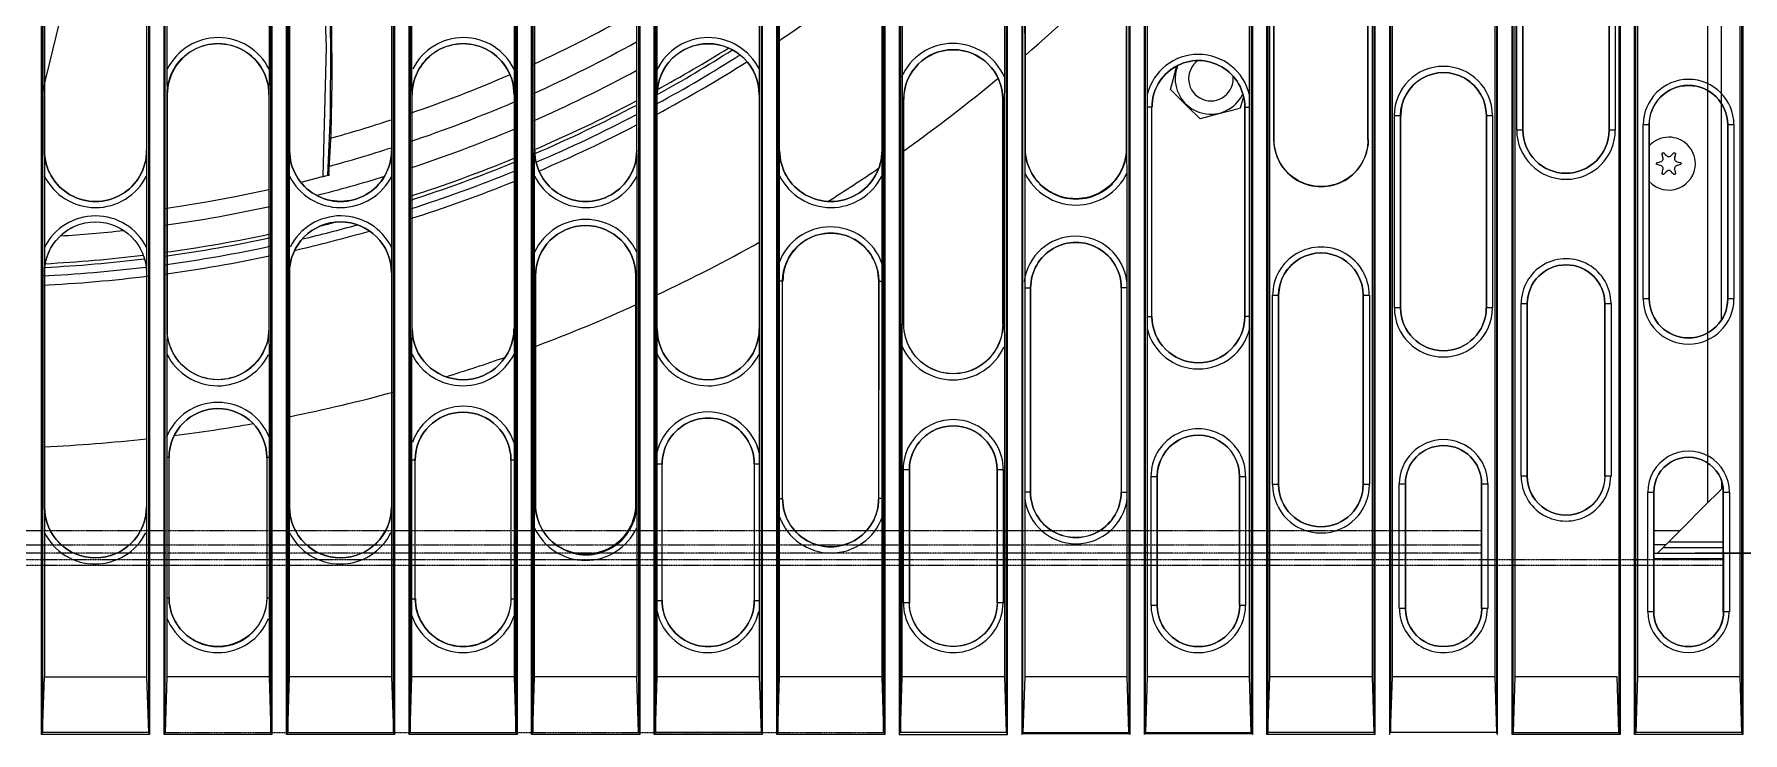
# Model space of a CAD drawing. Header units: millimetres. Extents: x -9498 to 115159, y -2045 to 31741.
# Drawn here: x 45581 to 46194, y 2441 to 2692 of the extents above; entities that cross this region are included whole.
import ezdxf

# ---------------------------------------------------------------- set-up
doc = ezdxf.new("R2010")
doc.units = ezdxf.units.MM
doc.linetypes.add('PDF_IMPORT', pattern=[1, 0.8, -0.2])
doc.layers.add('PDF5_Geometry', color=7, linetype='Continuous')

# ---------------------------------------------------------------- blocks, each defined once
blk = doc.blocks.new('pohlad vonkajšia')
at = {"layer": 'PDF5_Geometry', "lineweight": 13}
for points in [[(16368.46, 2749.99), (16368.46, 2113.05), (16349.08, 2113.05), (16349.08, 2749.99)], [(16349.08, 2113.05), (16349.18, 2113.15), (16349.18, 2749.99)], [(16349.28, 2749.99), (16349.28, 2113.41), (16349.6, 2123.41)], [(16368.25, 2749.99), (16368.25, 2113.41)], [(16368.35, 2749.99), (16368.35, 2113.15), (16368.46, 2113.05)], [(16390.42, 2749.99), (16390.42, 2113.05), (16371.06, 2113.05), (16371.06, 2749.99)], [(16371.06, 2113.05), (16371.16, 2113.15), (16371.16, 2749.99)], [(16371.58, 2245.2), (16371.58, 2232.37), (16371.58, 2231.92), (16371.58, 2229.86), (16371.6, 2228.83), (16371.6, 2227.81), (16371.6, 2185.82), (16371.6, 2185.72), (16371.6, 2185.2), (16371.58, 2183.07), (16371.58, 2181.28), (16371.58, 2166.39), (16371.58, 2165.64), (16371.58, 2162.73), (16371.58, 2137.58), (16371.58, 2135.37), (16371.58, 2133.94), (16371.58, 2123.41), (16371.27, 2113.41), (16371.27, 2749.99)], [(16389.92, 2245.2), (16389.92, 2232.37), (16389.92, 2230.55), (16389.89, 2228.45), (16389.89, 2227.93), (16389.89, 2227.81), (16389.89, 2185.82), (16389.89, 2184.8), (16389.92, 2181.4), (16389.92, 2181.28), (16389.92, 2166.39), (16389.92, 2164.95), (16389.92, 2162.73), (16389.92, 2137.58), (16389.92, 2134.66), (16389.92, 2133.94), (16389.92, 2123.41), (16390.21, 2113.41), (16390.13, 2750.09)], [(16390.32, 2749.99), (16390.32, 2113.15), (16390.42, 2113.05)], [(16412.4, 2749.99), (16412.4, 2113.05), (16393.04, 2113.05), (16393.04, 2749.99)], [(16393.04, 2113.05), (16393.14, 2113.15), (16393.14, 2749.99)], [(16393.25, 2749.99), (16393.25, 2113.41), (16393.54, 2123.41), (16393.54, 2149.3), (16393.54, 2151.12), (16393.58, 2153.21), (16393.58, 2153.73), (16393.58, 2153.86), (16393.58, 2195.84), (16393.58, 2196.85), (16393.54, 2197.89), (16393.54, 2199.95), (16393.54, 2200.4), (16393.54, 2213.25), (16393.54, 2215.03), (16393.58, 2217.17), (16393.58, 2217.69), (16393.58, 2217.82), (16393.58, 2259.78)], [(16411.87, 2259.78), (16411.87, 2217.82), (16411.87, 2216.79), (16411.88, 2213.39), (16411.88, 2213.25), (16411.88, 2200.4), (16411.88, 2198.6), (16411.87, 2196.48), (16411.87, 2195.96), (16411.87, 2195.84), (16411.87, 2153.86), (16411.87, 2152.81), (16411.88, 2149.43), (16411.88, 2149.3), (16411.88, 2123.41), (16412.2, 2113.41), (16412.2, 2749.99)], [(16412.3, 2749.99), (16412.3, 2113.15), (16412.4, 2113.05)], [(16434.39, 2749.99), (16434.39, 2113.05), (16415.02, 2113.05), (16415.02, 2749.99)], [(16415.02, 2113.05), (16415.09, 2113.15), (16415.09, 2749.99)], [(16415.2, 2749.99), (16415.2, 2113.41), (16434.18, 2113.41), (16434.18, 2749.99)], [(16434.28, 2749.99), (16434.28, 2113.15), (16434.39, 2113.05)], [(16456.37, 2749.99), (16456.37, 2113.05), (16436.97, 2113.05), (16436.97, 2749.99)], [(16437.07, 2113.15), (16437.18, 2749.99), (16437.18, 2113.41), (16437.51, 2123.41), (16437.51, 2150.13), (16437.51, 2150.2), (16437.51, 2152.19), (16437.51, 2154.38), (16437.51, 2195.32), (16437.51, 2199.03), (16437.51, 2199.57), (16437.51, 2213.25), (16437.51, 2215.03), (16437.51, 2217.17), (16437.54, 2217.69), (16437.54, 2217.82), (16437.54, 2259.78)], [(16455.83, 2259.78), (16455.83, 2217.82), (16455.85, 2216.79), (16455.85, 2213.39), (16455.85, 2213.25), (16455.85, 2199.57), (16455.85, 2199.52), (16455.85, 2197.51), (16455.85, 2195.32), (16455.85, 2154.38), (16455.85, 2150.65), (16455.85, 2150.13), (16455.85, 2123.41), (16437.51, 2123.41)], [(16456.16, 2749.99), (16456.16, 2113.41), (16455.85, 2123.41)], [(16456.26, 2749.99), (16456.26, 2113.15), (16456.37, 2113.05)], [(16478.35, 2749.99), (16478.35, 2113.05), (16458.97, 2113.05), (16458.97, 2749.99)], [(16458.97, 2113.05), (16459.07, 2113.15), (16459.07, 2749.99)], [(16459.18, 2749.99), (16459.18, 2113.41), (16459.49, 2123.41), (16459.49, 2135.17), (16459.49, 2137.09), (16459.49, 2161.52), (16459.49, 2161.95), (16459.49, 2163.44), (16459.49, 2181.28), (16459.49, 2183.07), (16459.49, 2185.2), (16459.49, 2185.72), (16459.49, 2185.82), (16459.49, 2227.81), (16459.49, 2228.83), (16459.49, 2229.86), (16459.49, 2231.92), (16459.49, 2232.37), (16459.49, 2245.2)], [(16478.14, 2749.99), (16478.14, 2113.41), (16459.18, 2113.41)], [(16478.25, 2749.99), (16478.25, 2113.15), (16478.35, 2113.05)], [(16500.33, 2749.99), (16500.33, 2113.05), (16480.95, 2113.05), (16480.95, 2749.99)], [(16480.95, 2113.05), (16481.06, 2113.15), (16481.06, 2749.99)], [(16481.16, 2749.99), (16481.16, 2113.41), (16481.47, 2123.41), (16481.47, 2152.1), (16481.47, 2153.13), (16481.47, 2155.35), (16481.47, 2194.37), (16481.47, 2196.8), (16481.47, 2197.59), (16481.47, 2213.25), (16481.47, 2215.03), (16481.47, 2217.17), (16481.47, 2217.69), (16481.47, 2217.82), (16481.47, 2259.78)], [(16499.78, 2259.78), (16499.78, 2217.82), (16499.78, 2216.79), (16499.81, 2213.39), (16499.81, 2213.25), (16499.81, 2197.59), (16499.81, 2196.55), (16499.81, 2194.37), (16499.81, 2155.35), (16499.81, 2152.9), (16499.81, 2152.1), (16499.81, 2123.41), (16500.12, 2113.41), (16500.02, 2750.09)], [(16500.23, 2749.99), (16500.23, 2113.15), (16500.33, 2113.05)], [(16502.93, 2749.99), (16502.93, 2113.05), (16522.32, 2113.05)], [(16502.93, 2113.05), (16503.04, 2113.15), (16503.04, 2749.99)], [(16632.21, 2749.99), (16632.21, 2113.05), (16612.83, 2113.05)], [(16632, 2749.99), (16632, 2113.41), (16631.69, 2123.41), (16613.35, 2123.41)], [(16632.21, 2113.05), (16632.1, 2113.15), (16632.1, 2749.99)], [(16654.19, 2749.99), (16654.19, 2113.05), (16634.81, 2113.05), (16634.81, 2749.99)], [(16634.81, 2113.05), (16634.9, 2113.15), (16634.9, 2749.99)], [(16635.33, 2544.9), (16635.33, 2508.17), (16635.33, 2506.89), (16635.33, 2484.12), (16635.33, 2482.72), (16635.33, 2481.59), (16635.33, 2443.61), (16635.33, 2441.41), (16635.33, 2441.1), (16635.33, 2420.17), (16635.33, 2418.75), (16635.33, 2417.66), (16635.33, 2379.66), (16635.33, 2377.45), (16635.33, 2377.14), (16635.33, 2354.35), (16635.33, 2354), (16635.33, 2353.1), (16635.33, 2316.35), (16635.33, 2315.06), (16635.33, 2123.41), (16635, 2113.41), (16635, 2749.99)], [(16653.98, 2749.99), (16653.98, 2113.41), (16635, 2113.41)], [(16654.09, 2749.99), (16654.09, 2113.15), (16654.19, 2113.05)], [(16367.9, 2259.78), (16367.9, 2217.82), (16367.9, 2216.79), (16367.94, 2213.39), (16367.94, 2213.25), (16367.94, 2200.4), (16367.94, 2198.6), (16367.9, 2196.48), (16367.9, 2195.96), (16367.9, 2195.84), (16367.9, 2153.86), (16367.9, 2152.81), (16367.94, 2149.43), (16367.94, 2149.3), (16367.94, 2123.41), (16368.25, 2113.41), (16349.28, 2113.41)], [(16433.87, 2245.2), (16433.87, 2232.37), (16433.85, 2230.55), (16433.85, 2228.45), (16433.85, 2227.93), (16433.85, 2227.81), (16433.85, 2185.82), (16433.85, 2184.8), (16433.87, 2181.4), (16433.87, 2181.28), (16433.87, 2165.37), (16433.87, 2164.46), (16433.87, 2162.28), (16433.87, 2137.4), (16433.87, 2135.1), (16433.87, 2134.32), (16433.87, 2123.41), (16434.18, 2113.41)], [(16477.83, 2245.2), (16477.83, 2232.37), (16477.83, 2230.55), (16477.81, 2228.45), (16477.81, 2227.93), (16477.81, 2227.81), (16477.81, 2185.82), (16477.81, 2184.8), (16477.83, 2181.4), (16477.83, 2181.28), (16477.83, 2163.44), (16477.83, 2161.52), (16477.83, 2137.09), (16477.83, 2136.69), (16477.83, 2135.17), (16477.83, 2123.41), (16478.14, 2113.41)], [(16653.67, 2441.1), (16653.67, 2420.17), (16653.67, 2419.86), (16653.67, 2417.66), (16653.67, 2379.66), (16653.67, 2378.55), (16653.67, 2377.14), (16653.67, 2354.35), (16653.67, 2353.1), (16653.67, 2316.35), (16653.67, 2315.06), (16653.67, 2123.41), (16653.98, 2113.41)], [(16415.2, 2113.41), (16415.53, 2123.41), (16415.53, 2134.32), (16415.53, 2135.18), (16415.53, 2137.4), (16415.53, 2162.28), (16415.53, 2164.57), (16415.53, 2165.37), (16415.53, 2181.28), (16415.53, 2183.07), (16415.56, 2185.2), (16415.56, 2185.72), (16415.56, 2185.82), (16415.56, 2227.81), (16415.53, 2228.83), (16415.53, 2229.86), (16415.53, 2231.92), (16415.53, 2232.37), (16415.53, 2245.2)], [(16521.8, 2245.2), (16521.8, 2230.95), (16521.8, 2229.18), (16521.76, 2227), (16521.76, 2186.65), (16521.8, 2183.59), (16521.8, 2182.67), (16521.8, 2123.41), (16522.11, 2113.41), (16503.14, 2113.41)], [(16521.8, 2670.49), (16522.11, 2669.91), (16522.11, 2113.41)], [(16522.32, 2669.91), (16524.92, 2669.91), (16524.98, 2669.91), (16524.92, 2113.05), (16524.98, 2113.15), (16524.98, 2669.91), (16525.09, 2669.91)], [(16544.07, 2669.91), (16544.18, 2669.91), (16544.18, 2113.15), (16524.98, 2113.15)], [(16525.44, 2259.4), (16525.44, 2218.21), (16525.44, 2216.39), (16525.44, 2213.79), (16525.44, 2194.28), (16525.44, 2193.17), (16525.44, 2156.52), (16525.44, 2155.4), (16525.44, 2123.41), (16525.09, 2113.41), (16525.09, 2669.91)], [(16544.07, 2669.91), (16544.07, 2113.41), (16543.78, 2123.41), (16543.78, 2155.4), (16543.78, 2155.69), (16543.78, 2156.52), (16543.78, 2193.17), (16543.78, 2194.28), (16543.78, 2213.79), (16543.78, 2214.32), (16543.74, 2216.26), (16543.74, 2218.21), (16543.74, 2259.4)], [(16544.18, 2669.91), (16544.28, 2669.91), (16544.28, 2113.05), (16544.18, 2113.15)], [(16544.28, 2669.91), (16546.86, 2669.91), (16546.97, 2669.91), (16546.86, 2113.05), (16546.97, 2113.15), (16546.97, 2669.91), (16547.07, 2669.91)], [(16566.05, 2669.91), (16566.16, 2669.91), (16566.16, 2113.15), (16546.97, 2113.15)], [(16547.38, 2245.44), (16547.38, 2227.79), (16547.38, 2226.28), (16547.38, 2225.59), (16547.38, 2188.02), (16547.38, 2185.84), (16547.38, 2123.41), (16547.07, 2113.41), (16547.07, 2669.91)], [(16566.05, 2669.91), (16566.05, 2113.41), (16565.72, 2123.41), (16565.72, 2185.84), (16565.72, 2187.35), (16565.72, 2188.02), (16565.72, 2225.59), (16565.72, 2227.79), (16565.72, 2245.44)], [(16566.16, 2669.91), (16566.26, 2669.91), (16566.26, 2113.05), (16566.16, 2113.15)], [(16588.04, 2669.91), (16588.14, 2669.91), (16588.14, 2113.15), (16588.24, 2113.05), (16568.85, 2113.05)], [(16569.05, 2669.91), (16569.05, 2113.41), (16569.37, 2123.41), (16569.37, 2277.57)], [(16587.71, 2277.57), (16587.71, 2123.41), (16588.04, 2113.41), (16569.05, 2113.41)], [(16587.71, 2670.49), (16588.04, 2669.91), (16588.04, 2113.41)], [(16588.14, 2669.91), (16588.24, 2669.91), (16588.24, 2113.05)], [(16588.24, 2669.91), (16590.83, 2669.91), (16590.93, 2669.91), (16590.83, 2113.05), (16590.93, 2113.15), (16590.93, 2669.91), (16591.04, 2669.91)], [(16609.71, 2249.15), (16609.71, 2123.41), (16610.02, 2113.41), (16591.04, 2113.41)], [(16591.04, 2669.91), (16591.04, 2113.41), (16591.36, 2123.41), (16591.36, 2249.15)], [(16609.71, 2670.49), (16610.02, 2669.91), (16610.02, 2113.41)], [(16613.35, 2450.75), (16613.35, 2410.5), (16613.35, 2408.31), (16613.35, 2406.58), (16613.35, 2390.02), (16613.35, 2389.28), (16613.35, 2386.45), (16613.35, 2346.91), (16613.35, 2344.71), (16613.35, 2343.34), (16613.35, 2323.8), (16613.35, 2322.33), (16613.35, 2321.55), (16613.35, 2283.93), (16613.35, 2281.71), (16613.35, 2281.69), (16613.35, 2123.41), (16613.03, 2113.41), (16613.03, 2669.91)], [(16356.84, 2268.55), (16356.7, 2267.15), (16355.84, 2259.81), (16353.51, 2245.87), (16349.18, 2228.17)], [(16398.66, 2267.84), (16399.25, 2259.73), (16400.15, 2236.41), (16399.56, 2213.14), (16399.59, 2213.14), (16399.65, 2213.16), (16399.7, 2213.18), (16399.82, 2213.2), (16400.08, 2213.27), (16400.25, 2213.32), (16400.44, 2213.37), (16400.62, 2213.4), (16400.72, 2213.46), (16400.77, 2213.46), (16400.72, 2213.42), (16400.65, 2213.4), (16400.56, 2213.39), (16400.55, 2213.39)], [(16400.62, 2213.4), (16401.03, 2220.81), (16401.24, 2230.17), (16401.14, 2240.54), (16400.86, 2249.83), (16400.41, 2258.69), (16399.7, 2268.36)], [(16400.44, 2213.37), (16400.93, 2224.15), (16401, 2236.7), (16400.67, 2249.29), (16400.1, 2259.8), (16399.92, 2259.78), (16399.7, 2259.74), (16399.45, 2259.73), (16399.35, 2259.73), (16399.25, 2259.73)], [(16630.25, 2221.45), (16630.25, 2256.12), (16630.25, 2221.45)], [(16564.62, 2227.27), (16564.09, 2225.38), (16562.38, 2224.93), (16560.02, 2224.31), (16556.88, 2223.46), (16554.56, 2225.76), (16552.84, 2227.48), (16551.56, 2228.75), (16552.03, 2230.5), (16552.67, 2232.79)], [(16521.76, 2186.65), (16521.59, 2186.65), (16521.5, 2186.65), (16521.5, 2227), (16521.59, 2227), (16521.76, 2227)], [(16547.38, 2188.02), (16548.01, 2188.02), (16548.23, 2188.02), (16548.23, 2225.59), (16548.01, 2225.59), (16547.38, 2225.59)], [(16565.72, 2188.02), (16565.15, 2188.02), (16564.89, 2188.02), (16564.89, 2225.59), (16565.15, 2225.59), (16565.72, 2225.59)], [(16608.22, 2189.55), (16608.22, 2224.08), (16608.22, 2189.55)], [(16651.5, 2191.2), (16651.5, 2222.44), (16651.5, 2191.2)], [(16395.64, 2212.14), (16399.51, 2213.11), (16399.56, 2213.14)], [(16371.16, 2207.41), (16374.23, 2207.87), (16379, 2208.64), (16383.85, 2209.56), (16389.89, 2210.8)], [(16481.47, 2155.35), (16481.85, 2155.35), (16482.01, 2155.35), (16482.01, 2194.37), (16481.85, 2194.37), (16481.47, 2194.37)], [(16499.81, 2155.35), (16499.4, 2155.35), (16499.28, 2155.35), (16499.28, 2194.37), (16499.4, 2194.37), (16499.81, 2194.37)], [(16525.44, 2193.17), (16526.15, 2193.17), (16526.46, 2193.17), (16526.46, 2156.52), (16526.15, 2156.52), (16525.44, 2156.52)], [(16543.78, 2193.17), (16543.05, 2193.17), (16542.74, 2193.17), (16542.74, 2156.52), (16543.05, 2156.52), (16543.78, 2156.52)], [(16586.13, 2157.88), (16586.13, 2191.82), (16586.13, 2157.88)], [(16371.58, 2137.58), (16371.86, 2137.58), (16371.96, 2137.58), (16371.96, 2162.73), (16371.86, 2162.73), (16371.58, 2162.73)], [(16389.92, 2162.73), (16389.63, 2162.73), (16389.5, 2162.73), (16389.5, 2137.58), (16389.63, 2137.58), (16389.92, 2137.58)], [(16415.53, 2137.4), (16415.94, 2137.4), (16416.13, 2137.4), (16416.13, 2162.28), (16415.94, 2162.28), (16415.53, 2162.28)], [(16433.87, 2162.28), (16433.43, 2162.28), (16433.28, 2162.28), (16433.28, 2137.4), (16433.43, 2137.4), (16433.87, 2137.4)], [(16459.49, 2137.09), (16460.13, 2137.09), (16460.39, 2137.09), (16460.39, 2161.52), (16460.13, 2161.52), (16459.49, 2161.52)], [(16477.83, 2161.52), (16477.19, 2161.52), (16476.93, 2161.52), (16476.93, 2137.09), (16477.19, 2137.09), (16477.83, 2137.09)], [(16520.48, 2136.69), (16520.48, 2160.55), (16520.48, 2136.69)], [(16549.19, 2159.35), (16549.19, 2136.19), (16549.19, 2159.35)], [(16563.94, 2136.19), (16563.94, 2159.35), (16563.94, 2136.19)], [(16607.37, 2135.65), (16607.37, 2158.03), (16607.37, 2135.65)], [(16650.41, 2158.45), (16650.41, 2157.04)], [(16638.24, 2156.54), (16638.24, 2135.06), (16638.24, 2156.54)], [(16650.65, 2157.29), (16650.41, 2157.04), (16649.7, 2156.32), (16647.91, 2154.57), (16642.94, 2149.57), (16641.15, 2147.79), (16640.43, 2147.06), (16638.93, 2145.57)], [(16642.94, 2149.57), (16638.24, 2149.57)], [(16640.43, 2147.06), (16638.24, 2147.06)], [(16638.24, 2145.57), (16650.72, 2145.57)], [(16639.94, 2146.57), (16650.72, 2146.57)], [(16650.72, 2147.54), (16640.93, 2147.54)], [(16650.72, 2144.56), (16638.24, 2144.56)], [(16389.92, 2123.41), (16371.58, 2123.41)], [(16411.88, 2123.41), (16393.54, 2123.41)], [(16433.87, 2123.41), (16415.53, 2123.41)], [(16477.83, 2123.41), (16459.49, 2123.41)], [(16499.81, 2123.41), (16481.47, 2123.41)], [(16521.8, 2123.41), (16503.45, 2123.41)], [(16543.78, 2123.41), (16525.44, 2123.41)], [(16565.72, 2123.41), (16547.38, 2123.41)], [(16587.71, 2123.41), (16569.37, 2123.41)], [(16609.71, 2123.41), (16591.36, 2123.41)], [(16653.67, 2123.41), (16635.33, 2123.41)], [(16393.25, 2113.41), (16412.2, 2113.41)], [(16525.09, 2113.41), (16544.07, 2113.41)], [(16547.07, 2113.41), (16566.05, 2113.41)], [(16613.03, 2113.41), (16632, 2113.41)]]:
    blk.add_lwpolyline(points, dxfattribs=at)
for points in [[(16503.45, 2747.3), (16503.25, 2747.47), (16503.14, 2749.99), (16503.14, 2113.41), (16503.45, 2123.41), (16503.45, 2182.67), (16503.45, 2184.47), (16503.45, 2186.65), (16503.66, 2186.65), (16503.73, 2186.65), (16503.73, 2227, -0.999117), (16521.5, 2227), (16521.5, 2186.65, -1.001901), (16503.73, 2186.65)], [(16349.61, 2259.78), (16349.61, 2217.82), (16349.61, 2217.69), (16349.61, 2217.17), (16349.6, 2215.03), (16349.6, 2213.25), (16349.6, 2200.4), (16349.6, 2199.95), (16349.61, 2197.89), (16349.61, 2196.85), (16349.61, 2195.84, -0.999943), (16367.9, 2195.84)], [(16503.49, 2291.75, -0.998778), (16521.76, 2291.76, 0.998778), (16503.47, 2291.76), (16503.47, 2249.79), (16503.47, 2249.64), (16503.47, 2249.12), (16503.45, 2247.02), (16503.45, 2245.2), (16503.45, 2230.95), (16503.45, 2230.03), (16503.45, 2227), (16503.45, 2186.65)], [(16349.61, 2217.82, 1.001451), (16367.95, 2217.84, -1.001451), (16349.61, 2217.82), (16349.61, 2259.78, -1.000859), (16367.9, 2259.78), (16367.9, 2217.82)], [(16411.87, 2259.78, 1.000859), (16393.59, 2259.76, -1.000859), (16411.87, 2259.78), (16411.87, 2217.82, -1.001451), (16393.58, 2217.82, 1.001451), (16411.87, 2217.81)], [(16437.54, 2217.82, 1.000844), (16455.85, 2217.8, -1.000844), (16437.54, 2217.82), (16437.54, 2259.78, -1.000253), (16455.83, 2259.78), (16455.83, 2217.82)], [(16481.47, 2217.82, 1.000038), (16499.84, 2217.85, -1.000038), (16481.47, 2217.82), (16481.47, 2259.78, -0.999445), (16499.78, 2259.78), (16499.78, 2217.82)], [(16614.77, 2221.45, 0.99887), (16630.22, 2221.42, -0.99887), (16614.77, 2221.45), (16614.77, 2256.12), (16614.77, 2221.45), (16614.46, 2221.45), (16613.66, 2221.45), (16613.66, 2256.12), (16614.46, 2256.12), (16614.77, 2256.12, -1.001694), (16630.25, 2256.12), (16630.58, 2256.12), (16631.32, 2256.12), (16631.32, 2221.45), (16630.58, 2221.45), (16630.25, 2221.45)], [(16543.64, 2218.22, -1.000602), (16525.5, 2218.21), (16525.44, 2259.4), (16525.5, 2259.4), (16525.5, 2218.21), (16525.5, 2218.21, 1.000602), (16543.74, 2218.21), (16543.69, 2218.21), (16543.67, 2218.21), (16543.67, 2259.4), (16543.69, 2259.4), (16543.67, 2259.4), (16543.64, 2218.22)], [(16389.85, 2185.82, -1.00088), (16371.6, 2185.82), (16371.6, 2227.81, -1.002114), (16389.89, 2227.81), (16389.89, 2185.82, -0.999665), (16371.6, 2185.82)], [(16415.56, 2185.82, 0.999665), (16433.82, 2185.8, -0.999665), (16415.56, 2185.82), (16415.56, 2227.81, -1.000899), (16433.85, 2227.81), (16433.85, 2185.82)], [(16459.49, 2185.82, 0.997444), (16477.82, 2185.83, -0.997444), (16459.49, 2185.82), (16459.49, 2227.81, -0.998676), (16477.81, 2227.81), (16477.81, 2185.82)], [(16477.81, 2227.81, 0.998676), (16459.52, 2227.82, 0.015708), (16473.03, 2235.87)], [(16564.89, 2225.59, 1.001157), (16548.26, 2225.62, -1.001157), (16564.89, 2225.59), (16564.9, 2188.05, -0.997858), (16548.23, 2188.02), (16548.23, 2225.59)], [(16552.88, 2233.08, 0.091266), (16552.41, 2230.69, 0.797776), (16564.56, 2227.94)], [(16592.84, 2189.55, 0.999267), (16608.2, 2189.55, -0.999267), (16592.84, 2189.55), (16592.84, 2224.08), (16592.84, 2189.55), (16592.51, 2189.55), (16591.73, 2189.55), (16591.73, 2224.08), (16592.51, 2224.08), (16592.84, 2224.08, -1.000734), (16608.22, 2224.08), (16608.54, 2224.08), (16609.32, 2224.08), (16609.32, 2189.55), (16608.54, 2189.55), (16608.22, 2189.55)], [(16637.44, 2191.2, 0.998395), (16651.52, 2191.21, -0.998395), (16637.44, 2191.2), (16637.44, 2222.44), (16637.44, 2191.2), (16637.13, 2191.2), (16636.35, 2191.2), (16636.35, 2222.44), (16637.13, 2222.44), (16637.44, 2222.44, -0.997179), (16651.5, 2222.44), (16651.83, 2222.44), (16652.61, 2222.44), (16652.61, 2191.2), (16651.83, 2191.2), (16651.5, 2191.2)], [(16521.48, 2186.65, -1.001901), (16503.73, 2186.65), (16503.73, 2227), (16503.66, 2227), (16503.45, 2227)], [(16587.04, 2219.79, -0.999003), (16570.11, 2219.77, 1.001633), (16587.04, 2219.79)], [(16637.44, 2212.24, 0.683251), (16645.7, 2215.45, 0.416044), (16640.93, 2220.18)], [(16349.61, 2195.86, -0.999943), (16367.9, 2195.84), (16367.91, 2153.87, -0.999648), (16349.61, 2153.86), (16349.61, 2195.84), (16349.61, 2153.86), (16349.61, 2153.73), (16349.61, 2153.21), (16349.6, 2151.12), (16349.6, 2149.3), (16349.6, 2123.41), (16367.94, 2123.41)], [(16411.87, 2195.84, 0.999943), (16393.54, 2195.82, -0.999943), (16411.87, 2195.84), (16411.87, 2153.86, -0.999648), (16393.58, 2153.86, 0.999648), (16411.84, 2153.84)], [(16542.74, 2193.17, 1.001055), (16526.49, 2193.17, -1.001055), (16542.74, 2193.17), (16542.73, 2156.52, -1.001393), (16526.46, 2156.52), (16526.46, 2193.17)], [(16570.96, 2157.88, 0.999467), (16586.13, 2157.89, -0.999467), (16570.96, 2157.88), (16570.96, 2191.82), (16570.96, 2157.88), (16570.65, 2157.88), (16569.89, 2157.88), (16569.89, 2191.82), (16570.65, 2191.82), (16570.96, 2191.82, -1.001242), (16586.13, 2191.82), (16586.46, 2191.82), (16587.24, 2191.82), (16587.24, 2157.88), (16586.46, 2157.88), (16586.13, 2157.88)], [(16629.47, 2190.33, 0.998805), (16615.56, 2190.34, -0.998805), (16629.47, 2190.33), (16629.8, 2190.33), (16630.58, 2190.33), (16630.58, 2159.39), (16629.8, 2159.39), (16629.47, 2159.39), (16629.47, 2190.33), (16629.47, 2159.39, -1.00112), (16615.53, 2159.39), (16615.2, 2159.39), (16614.46, 2159.39), (16614.46, 2190.33), (16615.2, 2190.33), (16615.53, 2190.33), (16615.53, 2159.39), (16615.53, 2190.33)], [(16455.64, 2154.37, -1.00048), (16437.66, 2154.38), (16437.51, 2195.32), (16437.61, 2195.32), (16437.66, 2195.32), (16437.66, 2154.38), (16437.61, 2154.38), (16437.66, 2154.38, 1.00048), (16455.85, 2154.38), (16455.74, 2154.38), (16455.69, 2154.38), (16455.69, 2195.32), (16455.74, 2195.32), (16455.69, 2195.32), (16455.64, 2154.37)], [(16389.5, 2162.73, 0.99885), (16371.96, 2162.75, -0.99885), (16389.5, 2162.73), (16389.5, 2137.58, -0.997582), (16371.96, 2137.58), (16371.96, 2162.73)], [(16433.28, 2162.28, 0.999875), (16416.1, 2162.27, -0.999875), (16433.28, 2162.28), (16433.28, 2137.4, -1.00017), (16416.13, 2137.4), (16416.13, 2162.28)], [(16476.93, 2161.52, 1.003151), (16460.4, 2161.51, -1.003151), (16476.93, 2161.52), (16476.93, 2137.09, -1.001808), (16460.39, 2137.09), (16460.39, 2161.52)], [(16520.52, 2136.7, -1.000333), (16504.74, 2136.69), (16504.74, 2160.55), (16504.74, 2136.69), (16504.42, 2136.69), (16503.66, 2136.69), (16503.66, 2160.55), (16504.42, 2160.55), (16504.74, 2160.55, -0.998301), (16520.48, 2160.55), (16520.81, 2160.55), (16521.59, 2160.55), (16521.59, 2136.69), (16520.81, 2136.69), (16520.48, 2136.69, -0.999628), (16504.74, 2136.69)], [(16549.19, 2136.19, 0.998698), (16563.99, 2136.2, -0.998698), (16549.19, 2136.19), (16548.87, 2136.19), (16548.08, 2136.19), (16548.08, 2159.35), (16548.87, 2159.35), (16549.19, 2159.35, -1.001685), (16563.94, 2159.35), (16564.29, 2159.35), (16565.05, 2159.35), (16565.05, 2136.19), (16564.29, 2136.19), (16563.94, 2136.19)], [(16593.69, 2135.65, 1.000585), (16607.38, 2135.66, -1.000585), (16593.69, 2135.65), (16593.69, 2158.03), (16593.69, 2135.65), (16593.38, 2135.65), (16592.58, 2135.65), (16592.58, 2158.03), (16593.38, 2158.03), (16593.69, 2158.03, -0.998564), (16607.37, 2158.03), (16607.7, 2158.03), (16608.48, 2158.03), (16608.48, 2135.65), (16607.7, 2135.65), (16607.37, 2135.65)], [(16650.72, 2156.54, 1.000633), (16638.25, 2156.54, -1.000633), (16650.72, 2156.54), (16651.04, 2156.54), (16651.82, 2156.54), (16651.82, 2135.06), (16651.04, 2135.06), (16650.72, 2135.06), (16650.72, 2156.54), (16650.77, 2135.06, -0.999257), (16638.24, 2135.06), (16637.93, 2135.06), (16637.17, 2135.06), (16637.17, 2156.54), (16637.93, 2156.54), (16638.24, 2156.54)]]:
    blk.add_lwpolyline(points, format="xyb", dxfattribs=at)
at = {"layer": 'PDF5_Geometry', "linetype": 'PDF_IMPORT', "lineweight": 13, "ltscale": 0.121181}
blk.add_lwpolyline([(16647.91, 2729.41), (16647.91, 2154.57)], dxfattribs=at)
at = {"layer": 'PDF5_Geometry', "linetype": 'PDF_IMPORT', "lineweight": 13, "ltscale": 0.113308}
blk.add_lwpolyline([(16650.41, 2187.47), (16650.41, 2726.9)], dxfattribs=at)
at = {"layer": 'PDF5_Geometry', "lineweight": 13}
for points in [[(16522.32, 2113.05), (16522.32, 2669.91), (16522.21, 2669.91), (16522.21, 2113.15)], [(16568.95, 2113.15), (16568.85, 2113.05), (16568.85, 2669.91), (16568.95, 2669.91)], [(16610.23, 2113.05), (16610.23, 2669.91), (16610.12, 2669.91), (16610.12, 2113.15)], [(16612.93, 2113.15), (16612.83, 2113.05), (16612.83, 2669.91), (16612.93, 2669.91)], [(16393.58, 2259.78), (16393.58, 2217.82)], [(16570.11, 2257.84), (16570.11, 2219.77)], [(16586.98, 2219.77), (16586.98, 2257.84)], [(16642.26, 2215.03), (16642.14, 2214.95), (16642.04, 2214.83), (16641.95, 2214.69), (16641.95, 2214.51), (16641.95, 2214.5), (16641.99, 2214.31), (16642.06, 2214.1), (16642.09, 2213.89), (16642.16, 2213.7), (16642.14, 2213.63), (16642.11, 2213.59), (16642.06, 2213.53), (16641.99, 2213.51), (16641.93, 2213.51), (16641.85, 2213.51), (16641.83, 2213.53), (16641.69, 2213.68), (16641.57, 2213.8), (16641.41, 2213.96), (16641.26, 2214.1), (16641.1, 2214.18), (16640.95, 2214.2), (16640.77, 2214.18), (16640.63, 2214.1), (16640.62, 2214.1), (16640.46, 2213.96), (16640.3, 2213.8), (16640.18, 2213.68), (16640.04, 2213.53), (16639.97, 2213.51), (16639.89, 2213.51), (16639.84, 2213.53), (16639.78, 2213.58), (16639.77, 2213.61), (16639.73, 2213.68), (16639.71, 2213.7), (16639.78, 2213.89), (16639.82, 2214.1), (16639.89, 2214.31), (16639.92, 2214.5), (16639.92, 2214.65), (16639.87, 2214.83), (16639.77, 2214.93), (16639.61, 2215.03), (16639.4, 2215.12), (16639.23, 2215.15), (16639.02, 2215.24), (16638.83, 2215.26), (16638.76, 2215.33), (16638.73, 2215.36), (16638.71, 2215.45), (16638.73, 2215.52), (16638.76, 2215.55), (16638.81, 2215.62), (16638.83, 2215.62), (16639.02, 2215.66), (16639.23, 2215.73), (16639.4, 2215.78), (16639.61, 2215.85), (16639.73, 2215.95), (16639.84, 2216.06), (16639.92, 2216.23), (16639.92, 2216.37), (16639.92, 2216.4), (16639.89, 2216.59), (16639.82, 2216.79), (16639.78, 2216.99), (16639.71, 2217.2), (16639.73, 2217.27), (16639.77, 2217.3), (16639.82, 2217.37), (16639.89, 2217.39), (16639.94, 2217.39), (16640.03, 2217.37), (16640.04, 2217.37), (16640.18, 2217.22), (16640.3, 2217.1), (16640.46, 2216.96), (16640.62, 2216.8), (16640.77, 2216.72), (16640.93, 2216.7), (16641.1, 2216.72), (16641.24, 2216.79), (16641.26, 2216.8), (16641.41, 2216.96), (16641.57, 2217.08), (16641.69, 2217.22), (16641.83, 2217.37), (16641.9, 2217.39), (16641.99, 2217.39), (16642.04, 2217.37), (16642.09, 2217.32), (16642.14, 2217.29), (16642.14, 2217.2), (16642.16, 2217.2), (16642.09, 2216.99), (16642.06, 2216.8), (16641.99, 2216.59), (16641.95, 2216.4), (16641.95, 2216.25), (16642, 2216.07), (16642.11, 2215.95), (16642.26, 2215.87), (16642.26, 2215.85), (16642.47, 2215.78), (16642.64, 2215.73), (16642.85, 2215.66), (16643.04, 2215.62), (16643.11, 2215.57), (16643.15, 2215.54), (16643.16, 2215.45), (16643.15, 2215.38), (16643.11, 2215.35), (16643.06, 2215.28), (16643.04, 2215.26), (16642.85, 2215.24), (16642.68, 2215.17), (16642.47, 2215.12)], [(16393.58, 2195.84), (16393.58, 2153.86)], [(16680.58, 2145.57), (16645.64, 2145.57)]]:
    blk.add_lwpolyline(points, close=True, dxfattribs=at)
for points in [[(16455.69, 2195.32, 0.999249), (16437.68, 2195.32, -0.999249)], [(16499.24, 2194.37), (16499.23, 2155.32, -1.00119), (16482.01, 2155.35), (16482.01, 2194.37, -0.999286)]]:
    blk.add_lwpolyline(points, format="xyb", close=True, dxfattribs=at)
at = {"layer": 'PDF5_Geometry', "linetype": 'PDF_IMPORT', "lineweight": 13, "ltscale": 0.040079}
blk.add_lwpolyline([(16607.37, 2149.57), (16066.2, 2149.57)], dxfattribs=at)
at = {"layer": 'PDF5_Geometry', "linetype": 'PDF_IMPORT', "lineweight": 13, "ltscale": 0.040158}
for points in [[(16066.2, 2147.06), (16607.37, 2147.06)], [(16607.37, 2145.57), (16066.2, 2145.57)], [(16650.72, 2144.37), (16066.2, 2144.37)], [(16650.72, 2143.38), (16066.2, 2143.38)]]:
    blk.add_lwpolyline(points, dxfattribs=at)
at = {"layer": 'PDF5_Geometry', "linetype": 'PDF_IMPORT', "lineweight": 13, "ltscale": 0.04311}
blk.add_lwpolyline([(16371.27, 2113.41), (16500.12, 2113.41)], dxfattribs=at)
at = {"layer": 'PDF5_Geometry', "lineweight": 13}
for centre, radius, start, end in [((16343.3, 2443.37), 247.88, 303.7626, 309.1399), ((16345.18, 2443.59), 275.85, 310.8333, 316.011), ((16342.37, 2441.27), 228.63, 294.4716, 299.7546), ((16380.78, 2227.84), 10.2, 26.3861, 153.5378), ((16424.76, 2227.89), 10.15, 26.2078, 153.4246), ((16342.6, 2440.28), 232.42, 293.9851, 299.1473), ((16468.67, 2227.8), 10.24, 26.5187, 153.5378), ((16380.77, 2227.83), 9.12, 359.8907, 179.9937), ((16424.71, 2227.81), 9.14, 0.0063, 180.1093), ((16343.25, 2440.86), 244.11, 298.4366, 302.4828), ((16336.5, 2453.65), 256.38, 298.6793, 301.9789), ((16512.56, 2226.92), 10.08, 23.5448, 156.8009), ((16512.61, 2226.99), 8.89, 0.0626, 179.9613), ((16556.56, 2225.62), 9.42, 13.3573, 166.3437), ((16345.97, 2428.89), 215.83, 288.6818, 293.8138), ((16337.89, 2449.87), 247.59, 293.6157, 298.4525), ((16342.72, 2442.98), 247.88, 298.1048, 302.4157), ((16600.51, 2224.07), 8.82, 0.0812, 179.9427), ((16600.54, 2224.09), 7.68, 359.9718, 180.0559), ((16333.29, 2456.75), 293.56, 305.4932, 309.661), ((16558.82, 2230.69), 4, 179.9751, 0.1309), ((16644.49, 2222.42), 8.13, 0.0989, 179.9011), ((16644.45, 2222.42), 7.05, 0.1017, 179.778), ((16336.52, 2453.35), 246.84, 288.561, 293.2227), ((16345.21, 2434.94), 235.78, 292.9302, 297.9706), ((16335.99, 2453.81), 257.46, 293.2361, 297.7465), ((16333.61, 2461.92), 251.11, 285.5381, 288.1586), ((16339.46, 2446.36), 250.74, 293.0825, 297.643), ((16339.87, 2445.64), 251.57, 293.0291, 297.4386), ((16339.81, 2444.55), 241.94, 288.1291, 292.8773), ((16622.5, 2221.47), 8.84, 180.1111, 0.0569), ((16334.76, 2457), 250.85, 285.2197, 287.901), ((16339.08, 2446.9), 249.22, 287.7593, 292.3513), ((16336.85, 2451.68), 255.15, 287.8695, 292.3438), ((16358.76, 2217.79), 10.23, 206.3747, 333.4788), ((16402.74, 2217.84), 10.28, 206.5524, 333.5918), ((16342.35, 2432.57), 229.77, 284.1277, 287.2895), ((16336.64, 2452.5), 257.47, 287.7408, 292.1829), ((16446.7, 2217.83), 10.27, 206.5084, 333.411), ((16490.65, 2217.81), 10.25, 206.4416, 333.411), ((16335.49, 2454.84), 290.72, 302.138, 304.2779), ((16534.63, 2218.22), 10.21, 205.7429, 334.0598), ((16339.74, 2444.57), 250.65, 287.4957, 292.0533), ((16337.4, 2448.53), 246.46, 277.8741, 282.4075), ((16358.78, 2195.84), 10.23, 26.4936, 153.4307), ((16338.44, 2428.99), 226.95, 273.5541, 276.4233), ((16402.76, 2195.89), 10.18, 26.3155, 153.1823), ((16328.88, 2480.85), 288.54, 283.1513, 285.8969), ((16340.43, 2436.86), 241.39, 283.2776, 285.696), ((16367.35, 2337.12), 136.59, 283.4815, 284.5909), ((16446.69, 2195.34), 10.09, 24.7999, 155.2024), ((16490.58, 2194.28), 9.81, 19.7248, 160.5659), ((16338.09, 2445.74), 248.41, 277.6434, 282.1376), ((16338.15, 2441.3), 246.21, 277.7055, 282.2289), ((16339.08, 2436.98), 240.29, 277.6773, 282.3209), ((16335.29, 2455.77), 291.63, 295.2089, 299.2587), ((16490.65, 2194.38), 8.59, 359.9424, 180.0576), ((16534.55, 2193.14), 9.29, 7.0829, 173.2282), ((16578.56, 2191.81), 8.67, 0.0453, 180.0524), ((16337.72, 2437.18), 240.65, 272.8526, 277.1252), ((16337.44, 2438.33), 241.15, 272.9263, 277.1157), ((16338.83, 2438.54), 245.04, 277.5733, 282.1247), ((16578.55, 2191.84), 7.58, 359.873, 180.0152), ((16622.52, 2190.33), 8.06, 359.9968, 180.1348), ((16336.47, 2456.91), 261.91, 272.7741, 276.8777), ((16336.95, 2448.7), 255.35, 272.7371, 277.064), ((16644.49, 2191.21), 8.14, 180.0816, 359.9184), ((16341.64, 2439.82), 274.5, 290.4763, 294.5589), ((16556.57, 2188.05), 8.33, 180.2121, 359.9664), ((16600.51, 2189.56), 8.79, 180.0914, 359.8844), ((16556.58, 2188.08), 9.47, 193.6667, 346.5504), ((16512.59, 2186.6), 9.95, 203.286, 336.2419), ((16380.71, 2185.76), 10.17, 206.1581, 333.3419), ((16424.68, 2185.81), 10.22, 206.3362, 333.5903), ((16336.76, 2452.76), 288.31, 287.1221, 289.3567), ((16468.64, 2185.8), 10.21, 206.2916, 333.4096), ((16335.77, 2455.12), 290.87, 281.463, 285.2613), ((16380.72, 2162.7), 9.91, 21.8539, 158.1738), ((16424.73, 2162.3), 9.63, 18.5403, 161.167), ((16468.63, 2161.49), 9.41, 11.9905, 168.3279), ((16336.94, 2450.6), 286.21, 277.2204, 280.0817), ((16512.61, 2160.54), 8.98, 0.013, 180.176), ((16512.61, 2160.53), 7.87, 0.1379, 179.8621), ((16556.56, 2159.38), 8.49, 359.8263, 180.0739), ((16556.57, 2159.37), 7.37, 359.8461, 180.039), ((16336.2, 2456.41), 292.06, 272.6322, 276.2384), ((16600.54, 2158), 7.93, 0.216, 180.1056), ((16600.53, 2158.03), 6.84, 0.0513, 179.8867), ((16644.5, 2156.56), 7.31, 359.8469, 180.2689), ((16578.57, 2157.88), 8.69, 180.0042, 359.8982), ((16622.49, 2159.36), 8.03, 179.7863, 0.0819), ((16622.52, 2159.38), 6.98, 179.9814, 0.1097), ((16490.62, 2155.32), 8.61, 179.8337, 0.1663), ((16534.62, 2156.51), 9.25, 186.9359, 352.8574), ((16534.59, 2156.51), 8.13, 179.9072, 0.0667), ((16358.76, 2153.87), 9.15, 180.0781, 0.0378), ((16490.68, 2155.38), 9.78, 199.57, 340.5195), ((16358.71, 2153.78), 10.15, 206.2078, 333.4246), ((16402.68, 2153.83), 10.2, 206.3861, 333.5378), ((16446.67, 2154.37), 10.1, 204.823, 335.1277), ((16380.76, 2137.61), 8.8, 180.2113, 359.9339), ((16424.73, 2137.4), 8.59, 179.9654, 359.9849), ((16468.66, 2137.07), 8.27, 179.8709, 0.0779), ((16512.6, 2136.67), 8.94, 179.84, 359.9707), ((16556.56, 2136.21), 8.48, 180.1286, 359.9716), ((16380.71, 2137.56), 9.83, 201.6142, 337.9433), ((16424.69, 2137.4), 9.67, 198.5841, 341.4493), ((16468.61, 2137.04), 9.31, 191.6064, 347.9663), ((16600.51, 2135.62), 7.89, 179.7946, 359.8844), ((16644.48, 2135.04), 7.31, 179.8166, 0.0676), ((16644.5, 2135.07), 6.26, 180.0426, 359.9574)]:
    blk.add_arc(centre, radius, start, end, dxfattribs=at)
for points in [[(16556.48, 2233.93), (16555.41, 2233.17), (16554.84, 2231.95), (16554.82, 2230.69)], [(16562.81, 2230.69), (16562.81, 2230.84), (16562.81, 2231.02), (16562.76, 2231.16)], [(16389.89, 2227.81), (16389.89, 2227.83), (16389.89, 2227.83), (16389.89, 2227.85)], [(16433.85, 2227.81), (16433.85, 2227.83), (16433.85, 2227.83), (16433.85, 2227.85)], [(16477.81, 2227.81), (16477.81, 2227.83), (16477.81, 2227.83), (16477.81, 2227.85)], [(16640.93, 2220.18), (16639.56, 2220.18), (16638.35, 2219.59), (16637.44, 2218.66)], [(16367.9, 2195.84), (16367.9, 2195.84), (16367.9, 2195.86), (16367.9, 2195.88)], [(16411.87, 2195.84), (16411.87, 2195.84), (16411.87, 2195.86), (16411.87, 2195.88)]]:
    blk.add_open_spline(points, degree=3, dxfattribs=at)

msp = doc.modelspace()

# ---------------------------------------------------------------- block references
at = {"xscale": 2, "yscale": 2, "zscale": 2}
msp.add_blockref('pohlad vonkajšia', (12885.43, -1785.495, -0.773), dxfattribs=at)

doc.saveas('drawing.dxf')
